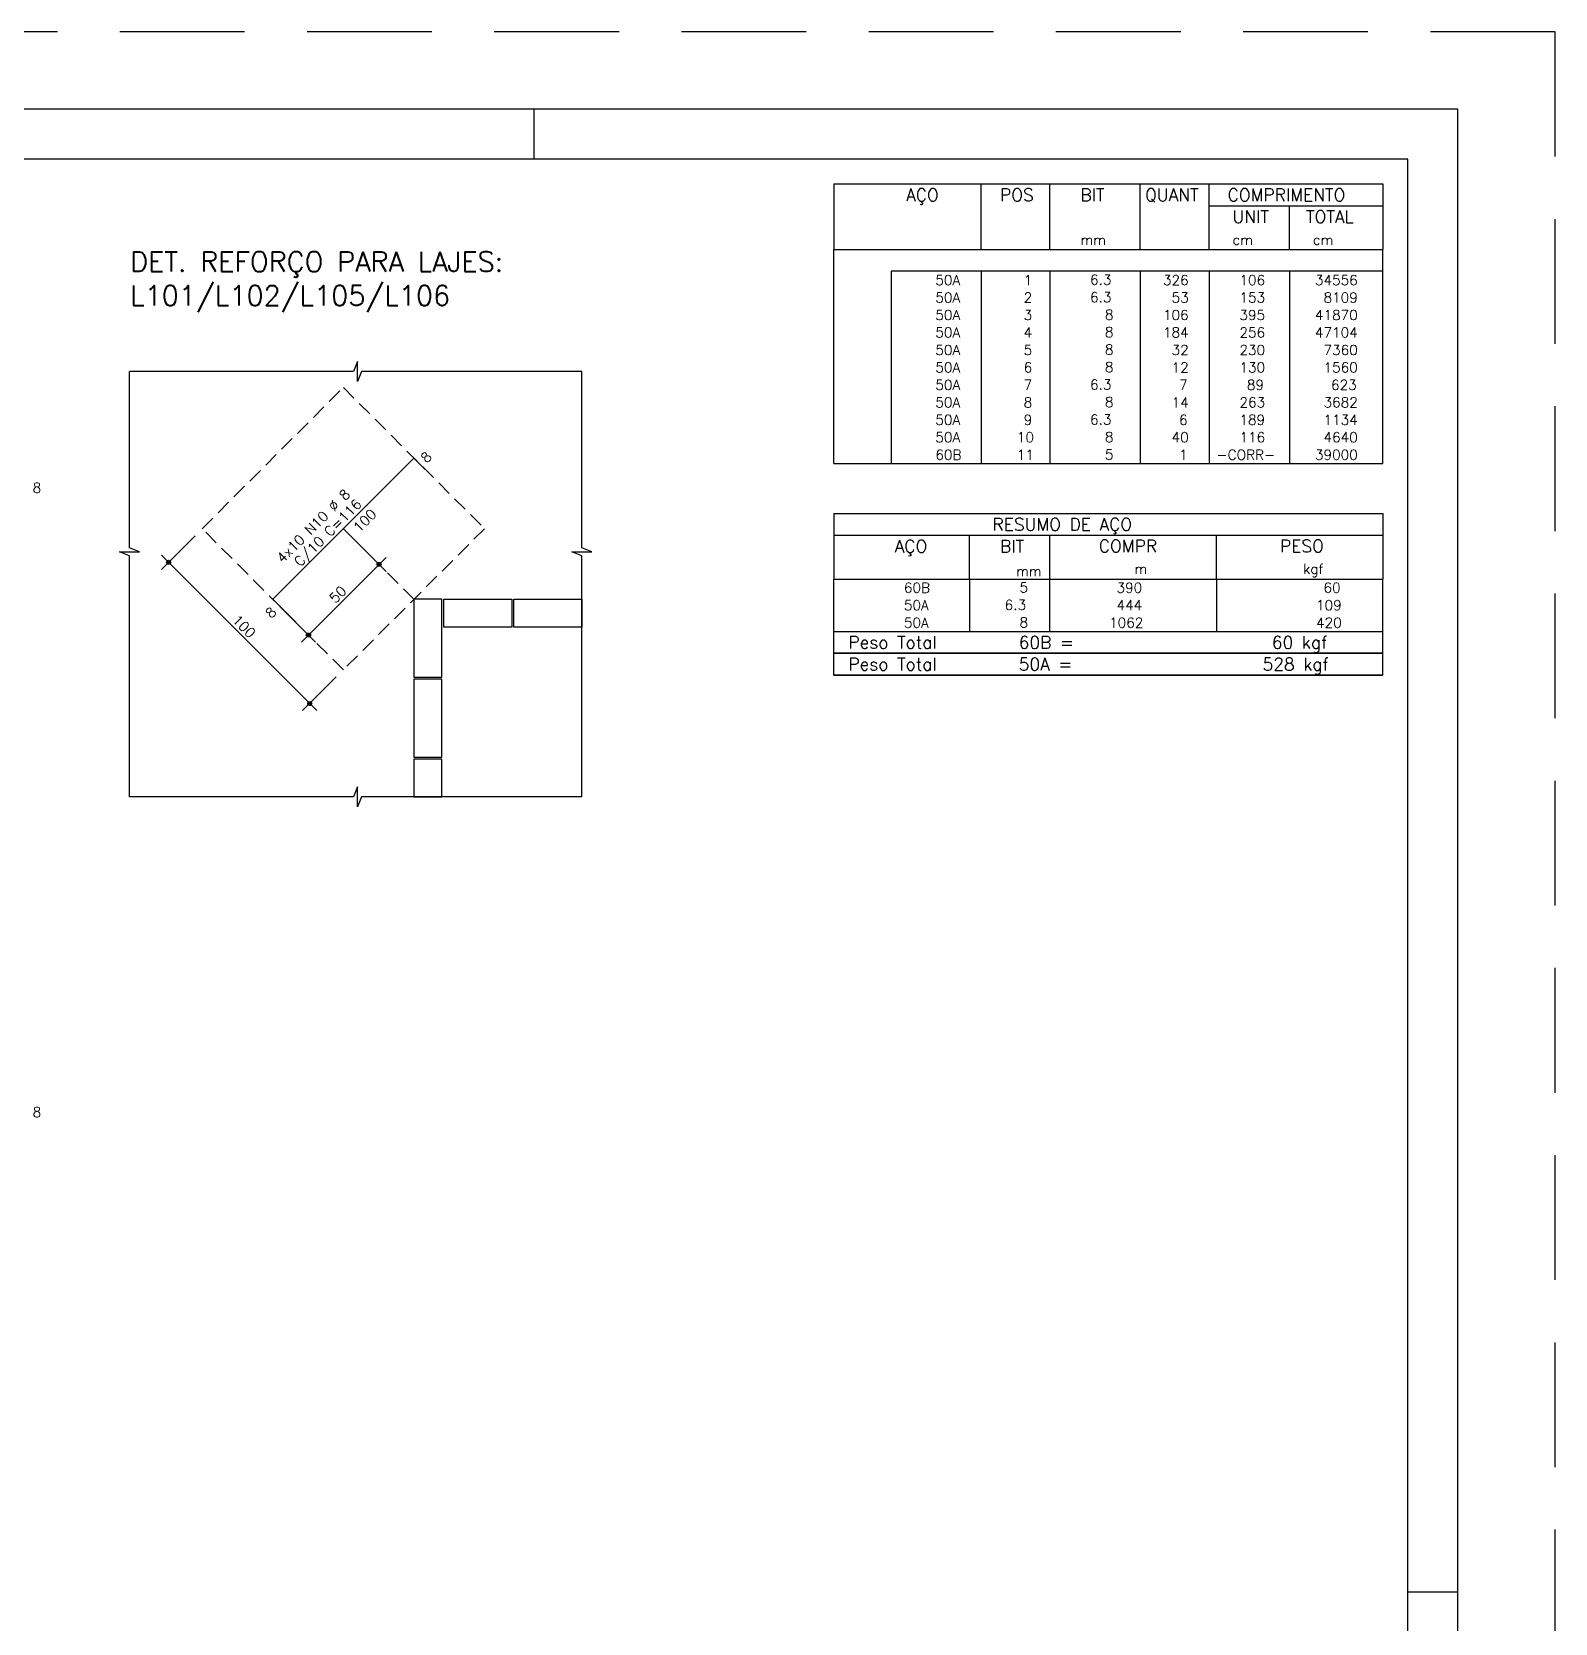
# Model space of a CAD drawing. Extents: x -1.9 to 86, y -1.6 to 60.9.
# Drawn here: x 55.54 to 86.05, y 29.07 to 60.95 of the extents above; entities that cross this region are included whole.
import ezdxf

# ---------------------------------------------------------------- set-up
doc = ezdxf.new("R2010")
doc.units = 0
doc.header["$MEASUREMENT"] = 0
doc.linetypes.add('ESTILO_TQS_0001', pattern=[0.45, 0.3, -0.15])
doc.linetypes.add('HIDDEN', pattern=[0.375, 0.25, -0.125])
doc.layers.get('0').update_dxf_attribs({"linetype": 'CONTINUOUS'})
doc.layers.get('Defpoints').update_dxf_attribs({"linetype": 'CONTINUOUS'})
for name, color, linetype in [('ARQ_FOLHA', 7, 'CONTINUOUS'), ('PENA_01', 1, 'CONTINUOUS'), ('PENA_02', 2, 'CONTINUOUS'), ('PENA_03', 3, 'CONTINUOUS'), ('PENA_05', 5, 'CONTINUOUS')]:
    doc.layers.add(name, color=color, linetype=linetype)
doc.styles.get("Standard").update_dxf_attribs({"font": 'ROMANS.SHX'})

# ---------------------------------------------------------------- blocks, each defined once
blk = doc.blocks.new('FOLHA A1 - 841 X 594')
at = {"layer": 'ARQ_FOLHA', "color": 1}
for p, q in [((-185, 584), (-185, 594)), ((-10, 297), (0, 297))]:
    blk.add_line(p, q, dxfattribs=at)
for points in [[(-841, 0), (0, 0), (0, 594), (-841, 594)], [(-816, 10), (-10, 10), (-10, 584), (-816, 584)]]:
    blk.add_lwpolyline(points, close=True, dxfattribs=at)
at = {"layer": 'Defpoints', "color": 8, "linetype": 'HIDDEN', "ltscale": 100}
blk.add_lwpolyline([(-860.5, 609.5), (-860.5, -15.5), (19.5, -15.5), (19.5, 609.5)], close=True, dxfattribs=at)
blk = doc.blocks.new('*U24')
blk.add_blockref('FOLHA A1 - 841 X 594', (0, 0))

msp = doc.modelspace()

# ---------------------------------------------------------------- linework, layer by layer
at = {"layer": 'PENA_01', "linetype": 'Continuous'}
for p, q in [((58.807, 50.857), (58.134, 50.183)), ((61.919, 50.857), (62.635, 50.14)), ((58.134, 50.466), (61.245, 47.355)), ((60.938, 48.726), (62.635, 50.423)), ((60.504, 49.442), (61.221, 48.726)), ((61.636, 48.028), (60.962, 47.355))]:
    msp.add_line(p, q, dxfattribs=at)
at = {"layer": 'PENA_01', "linetype": 'ESTILO_TQS_0001'}
msp.add_line((63.191, 49.584), (61.777, 50.998), dxfattribs=at)
at = {"layer": 'PENA_01', "linetype": 'Continuous'}
for points in [[(66.551, 54.144), (62.141, 54.144), (62.061, 53.944), (62.061, 54.344), (61.981, 54.144), (57.492, 54.144)], [(57.492, 45.624), (57.492, 50.452), (57.292, 50.532), (57.692, 50.532), (57.492, 50.612), (57.492, 54.144)], [(66.551, 45.624), (66.551, 50.452), (66.351, 50.532), (66.751, 50.532), (66.551, 50.612), (66.551, 54.144)], [(63.751, 48.024), (63.751, 49.584), (63.191, 49.584), (63.191, 48.024), (63.751, 48.024)], [(65.151, 49.024), (63.791, 49.024), (63.791, 49.584), (65.151, 49.584), (65.151, 49.024)], [(66.551, 49.024), (65.191, 49.024), (65.191, 49.584), (66.551, 49.584), (66.551, 49.024)], [(63.751, 46.424), (63.751, 47.984), (63.191, 47.984), (63.191, 46.424), (63.751, 46.424)], [(63.191, 46.384), (63.191, 45.624), (63.751, 45.624), (63.751, 46.384), (63.191, 46.384)], [(66.551, 45.624), (62.141, 45.624), (62.061, 45.424), (62.061, 45.824), (61.981, 45.624), (57.492, 45.624)]]:
    msp.add_lwpolyline(points, dxfattribs=at)
at = {"layer": 'PENA_01', "linetype": 'ESTILO_TQS_0001'}
msp.add_lwpolyline([(58.949, 50.998), (61.777, 53.826), (64.606, 50.998), (61.777, 48.17), (58.949, 50.998)], dxfattribs=at)
at = {"layer": 'PENA_02', "linetype": 'Continuous'}
for p, q in [((71.6, 57.903), (71.6, 56.59)), ((71.6, 57.903), (82.6, 57.903)), ((74.55, 56.59), (74.55, 57.903)), ((75.93, 56.59), (75.93, 57.903)), ((77.74, 56.59), (77.74, 57.903)), ((79.12, 56.59), (79.12, 57.903)), ((82.6, 57.903), (82.6, 56.59)), ((79.12, 57.465), (82.6, 57.465)), ((80.73, 56.59), (80.73, 57.465)), ((71.6, 56.59), (82.6, 56.59)), ((71.6, 56.153), (71.6, 56.59)), ((71.6, 56.59), (82.6, 56.59)), ((82.6, 56.153), (82.6, 56.59)), ((71.6, 55.803), (71.6, 56.153)), ((82.6, 56.153), (72.75, 56.153)), ((72.75, 56.153), (72.75, 55.803)), ((74.55, 56.153), (74.55, 55.803)), ((75.93, 56.153), (75.93, 55.803)), ((77.74, 56.153), (77.74, 55.803)), ((79.12, 56.153), (79.12, 55.803)), ((80.73, 56.153), (80.73, 55.803)), ((82.6, 55.803), (82.6, 56.153)), ((71.6, 55.453), (71.6, 55.803)), ((72.75, 55.803), (72.75, 55.453)), ((74.55, 55.803), (74.55, 55.453)), ((75.93, 55.803), (75.93, 55.453)), ((77.74, 55.803), (77.74, 55.453)), ((79.12, 55.803), (79.12, 55.453)), ((80.73, 55.803), (80.73, 55.453)), ((82.6, 55.453), (82.6, 55.803)), ((71.6, 55.102), (71.6, 55.453)), ((72.75, 55.453), (72.75, 55.102)), ((74.55, 55.453), (74.55, 55.102)), ((75.93, 55.453), (75.93, 55.102)), ((77.74, 55.453), (77.74, 55.102)), ((79.12, 55.453), (79.12, 55.102)), ((80.73, 55.453), (80.73, 55.102)), ((82.6, 55.102), (82.6, 55.453)), ((71.6, 54.752), (71.6, 55.102)), ((72.75, 55.102), (72.75, 54.752)), ((74.55, 55.102), (74.55, 54.752)), ((75.93, 55.102), (75.93, 54.752)), ((77.74, 55.102), (77.74, 54.752)), ((79.12, 55.102), (79.12, 54.752)), ((80.73, 55.102), (80.73, 54.752)), ((82.6, 54.752), (82.6, 55.102)), ((71.6, 54.403), (71.6, 54.752)), ((72.75, 54.752), (72.75, 54.403)), ((74.55, 54.752), (74.55, 54.403)), ((75.93, 54.752), (75.93, 54.403)), ((77.74, 54.752), (77.74, 54.403)), ((79.12, 54.752), (79.12, 54.403)), ((80.73, 54.752), (80.73, 54.403)), ((82.6, 54.403), (82.6, 54.752)), ((71.6, 54.053), (71.6, 54.403)), ((72.75, 54.403), (72.75, 54.053)), ((74.55, 54.403), (74.55, 54.053)), ((75.93, 54.403), (75.93, 54.053)), ((77.74, 54.403), (77.74, 54.053)), ((79.12, 54.403), (79.12, 54.053)), ((80.73, 54.403), (80.73, 54.053)), ((82.6, 54.053), (82.6, 54.403)), ((71.6, 53.703), (71.6, 54.053)), ((72.75, 54.053), (72.75, 53.703)), ((74.55, 54.053), (74.55, 53.703)), ((75.93, 54.053), (75.93, 53.703)), ((77.74, 54.053), (77.74, 53.703)), ((79.12, 54.053), (79.12, 53.703)), ((80.73, 54.053), (80.73, 53.703)), ((82.6, 53.703), (82.6, 54.053)), ((71.6, 53.353), (71.6, 53.703)), ((72.75, 53.703), (72.75, 53.353)), ((74.55, 53.703), (74.55, 53.353)), ((75.93, 53.703), (75.93, 53.353)), ((77.74, 53.703), (77.74, 53.353)), ((79.12, 53.703), (79.12, 53.353)), ((80.73, 53.703), (80.73, 53.353)), ((82.6, 53.353), (82.6, 53.703)), ((71.6, 53.003), (71.6, 53.353)), ((72.75, 53.353), (72.75, 53.003)), ((74.55, 53.353), (74.55, 53.003)), ((75.93, 53.353), (75.93, 53.003)), ((77.74, 53.353), (77.74, 53.003)), ((79.12, 53.353), (79.12, 53.003)), ((80.73, 53.353), (80.73, 53.003)), ((82.6, 53.003), (82.6, 53.353)), ((71.6, 52.653), (71.6, 53.003)), ((72.75, 53.003), (72.75, 52.653)), ((74.55, 53.003), (74.55, 52.653)), ((75.93, 53.003), (75.93, 52.653)), ((77.74, 53.003), (77.74, 52.653)), ((79.12, 53.003), (79.12, 52.653)), ((80.73, 53.003), (80.73, 52.653)), ((82.6, 52.653), (82.6, 53.003)), ((71.6, 52.303), (71.6, 52.653)), ((72.75, 52.653), (72.75, 52.303)), ((74.55, 52.653), (74.55, 52.303)), ((75.93, 52.653), (75.93, 52.303)), ((77.74, 52.653), (77.74, 52.303)), ((79.12, 52.653), (79.12, 52.303)), ((80.73, 52.653), (80.73, 52.303)), ((82.6, 52.303), (82.6, 52.653)), ((71.6, 52.303), (82.6, 52.303)), ((71.6, 51.303), (71.6, 49.99)), ((71.6, 51.303), (82.6, 51.303)), ((82.6, 51.303), (82.6, 49.99)), ((71.6, 50.865), (82.6, 50.865)), ((74.32, 49.99), (74.32, 50.865)), ((75.93, 49.99), (75.93, 50.865)), ((79.265, 49.99), (79.265, 50.865)), ((71.6, 49.99), (82.6, 49.99)), ((71.6, 49.64), (71.6, 49.99)), ((74.32, 49.99), (74.32, 49.64)), ((75.93, 49.64), (75.93, 49.99)), ((79.265, 49.99), (79.265, 49.64)), ((82.6, 49.64), (82.6, 49.99)), ((71.6, 49.29), (71.6, 49.64)), ((74.32, 49.64), (74.32, 49.29)), ((75.93, 49.29), (75.93, 49.64)), ((79.265, 49.64), (79.265, 49.29)), ((82.6, 49.29), (82.6, 49.64)), ((71.6, 48.94), (71.6, 49.29)), ((74.32, 49.29), (74.32, 48.94)), ((75.93, 48.94), (75.93, 49.29)), ((79.265, 49.29), (79.265, 48.94)), ((82.6, 48.94), (82.6, 49.29)), ((71.6, 48.94), (82.6, 48.94)), ((71.6, 48.502), (71.6, 48.94)), ((71.6, 48.94), (82.6, 48.94)), ((82.6, 48.502), (82.6, 48.94)), ((82.6, 48.502), (71.6, 48.502)), ((71.6, 48.065), (71.6, 48.502)), ((71.6, 48.502), (82.6, 48.502)), ((82.6, 48.065), (82.6, 48.502)), ((82.6, 48.065), (71.6, 48.065)), ((71.6, 48.065), (82.6, 48.065))]:
    msp.add_line(p, q, dxfattribs=at)
for centre, radius in [((58.275, 50.325), 0.04), ((58.275, 50.325), 0.02), ((62.493, 50.282), 0.04), ((62.493, 50.282), 0.02), ((61.079, 48.868), 0.04), ((61.079, 48.868), 0.02), ((61.104, 47.496), 0.04), ((61.104, 47.496), 0.02)]:
    msp.add_circle(centre, radius, dxfattribs=at)
at = {"layer": 'PENA_03', "linetype": 'Continuous'}
for p, q in [((58.949, 50.998), (58.949, 50.998)), ((61.777, 50.998), (61.777, 50.998)), ((60.363, 49.584), (60.363, 49.584)), ((61.777, 48.17), (61.777, 48.17))]:
    msp.add_line(p, q, dxfattribs=at)
at = {"layer": 'PENA_05', "linetype": 'Continuous'}
for p, q in [((60.363, 49.584), (63.191, 52.412)), ((63.191, 52.412), (63.418, 52.186)), ((60.589, 49.358), (60.363, 49.584))]:
    msp.add_line(p, q, dxfattribs=at)

# ---------------------------------------------------------------- block references
at = {"xscale": 0.09999999999999938, "yscale": 0.09999999999999938, "zscale": 0.09999999999999938}
msp.add_blockref('*U24', (84.1, 0), dxfattribs=at)

# ---------------------------------------------------------------- texts
at = {"layer": 'PENA_02', "linetype": 'Continuous'}
for s, height, p in [('AÇO', 0.25, (73.05, 57.559)), ('POS', 0.25, (74.93, 57.559)), ('BIT', 0.25, (76.54, 57.559)), ('QUANT', 0.25, (77.836, 57.559)), ('COMPRIMENTO', 0.25, (79.489, 57.559)), ('UNIT', 0.25, (79.587, 57.121)), ('TOTAL', 0.25, (81.059, 57.121)), ('mm', 0.2, (76.54, 56.684)), ('cm', 0.2, (79.587, 56.684)), ('cm', 0.2, (81.197, 56.684)), ('     50A', 0.2, (72.89, 55.877)), ('  1', 0.2, (75.13, 55.877)), ('    6.3', 0.2, (76.137, 55.884)), ('  326', 0.2, (77.92, 55.877)), ('    106', 0.2, (79.13, 55.877)), ('  34556', 0.2, (80.964, 55.877)), ('     50A', 0.2, (72.89, 55.528)), ('  2', 0.2, (75.13, 55.528)), ('    6.3', 0.2, (76.137, 55.534)), ('   53', 0.2, (77.92, 55.528)), ('    153', 0.2, (79.13, 55.528)), ('   8109', 0.2, (80.964, 55.528)), ('     50A', 0.2, (72.89, 55.178)), ('  3', 0.2, (75.13, 55.178)), ('      8', 0.2, (76.137, 55.184)), ('  106', 0.2, (77.92, 55.178)), ('    395', 0.2, (79.13, 55.178)), ('  41870', 0.2, (80.964, 55.178)), ('     50A', 0.2, (72.89, 54.828)), ('  4', 0.2, (75.13, 54.828)), ('      8', 0.2, (76.137, 54.834)), ('  184', 0.2, (77.92, 54.828)), ('    256', 0.2, (79.13, 54.828)), ('  47104', 0.2, (80.964, 54.828)), ('     50A', 0.2, (72.89, 54.477)), ('  5', 0.2, (75.13, 54.477)), ('      8', 0.2, (76.137, 54.484)), ('   32', 0.2, (77.92, 54.477)), ('    230', 0.2, (79.13, 54.477)), ('   7360', 0.2, (80.964, 54.477)), ('     50A', 0.2, (72.89, 54.127)), ('  6', 0.2, (75.13, 54.127)), ('      8', 0.2, (76.137, 54.134)), ('   12', 0.2, (77.92, 54.127)), ('    130', 0.2, (79.13, 54.127)), ('   1560', 0.2, (80.964, 54.127)), ('     50A', 0.2, (72.89, 53.778)), ('  7', 0.2, (75.13, 53.778)), ('    6.3', 0.2, (76.137, 53.784)), ('    7', 0.2, (77.92, 53.778)), ('     89', 0.2, (79.13, 53.778)), ('    623', 0.2, (80.964, 53.778)), ('     50A', 0.2, (72.89, 53.428)), ('  8', 0.2, (75.13, 53.428)), ('      8', 0.2, (76.137, 53.434)), ('   14', 0.2, (77.92, 53.428)), ('    263', 0.2, (79.13, 53.428)), ('   3682', 0.2, (80.964, 53.428)), ('     50A', 0.2, (72.89, 53.078)), ('  9', 0.2, (75.13, 53.078)), ('    6.3', 0.2, (76.137, 53.084)), ('    6', 0.2, (77.92, 53.078)), ('    189', 0.2, (79.13, 53.078)), ('   1134', 0.2, (80.964, 53.078)), ('     50A', 0.2, (72.89, 52.728)), (' 10', 0.2, (75.13, 52.728)), ('      8', 0.2, (76.137, 52.734)), ('   40', 0.2, (77.92, 52.728)), ('    116', 0.2, (79.13, 52.728)), ('   4640', 0.2, (80.964, 52.728)), ('     60B', 0.2, (72.89, 52.378)), (' 11', 0.2, (75.13, 52.378)), ('      5', 0.2, (76.137, 52.384)), ('    1', 0.2, (77.92, 52.378)), (' -CORR-', 0.2, (79.13, 52.378)), ('  39000', 0.2, (80.964, 52.378)), ('RESUMO DE AÇO', 0.25, (74.78, 50.959)), ('AÇO', 0.25, (72.82, 50.521)), ('BIT', 0.25, (74.93, 50.521)), ('COMPR', 0.25, (76.909, 50.525)), ('PESO', 0.25, (80.538, 50.525)), ('mm', 0.2, (75.251, 50.047)), ('m', 0.2, (77.623, 50.094)), ('kgf', 0.2, (81.001, 50.094)), ('     60B', 0.2, (72.26, 49.715)), ('      5', 0.2, (74.427, 49.721)), ('    390', 0.2, (76.668, 49.715)), ('      60', 0.2, (80.515, 49.715)), ('     50A', 0.2, (72.26, 49.365)), ('    6.3', 0.2, (74.427, 49.371)), ('    444', 0.2, (76.668, 49.365)), ('     109', 0.2, (80.515, 49.365)), ('     50A', 0.2, (72.26, 49.015)), ('      8', 0.2, (74.427, 49.021)), ('   1062', 0.2, (76.668, 49.015)), ('     420', 0.2, (80.515, 49.015)), ('Peso Total        60B =', 0.25, (71.893, 48.596)), ('      60 kgf', 0.25, (79.257, 48.596)), ('Peso Total        50A =', 0.25, (71.893, 48.159)), ('     528 kgf', 0.25, (79.257, 48.159))]:
    msp.add_text(s, height=height, dxfattribs=at).set_placement(p)
at = {"layer": 'PENA_03', "linetype": 'Continuous'}
for s, rotation, p in [('8', 45, (63.446, 52.299)), ('4x10 N10 %%c 8', 45, (60.558, 50.293)), ('C/10 C=116', 45, (60.912, 50.222)), ('100', 45, (62.095, 50.906)), ('50', 45, (61.617, 49.49)), ('8', 45, (60.335, 49.188)), ('100', 315, (59.534, 49.151))]:
    msp.add_text(s, height=0.2, rotation=rotation, dxfattribs=at).set_placement(p)
for p in [(55.554, 51.719), (55.554, 39.211)]:
    msp.add_text('8', height=0.2, dxfattribs=at).set_placement(p)
at = {"layer": 'PENA_05', "linetype": 'Continuous'}
for s, p in [('DET. REFORÇO PARA LAJES:', (57.505, 56.146)), ('L101/L102/L105/L106', (57.505, 55.466))]:
    msp.add_text(s, height=0.4, dxfattribs=at).set_placement(p)

doc.saveas('drawing.dxf')
